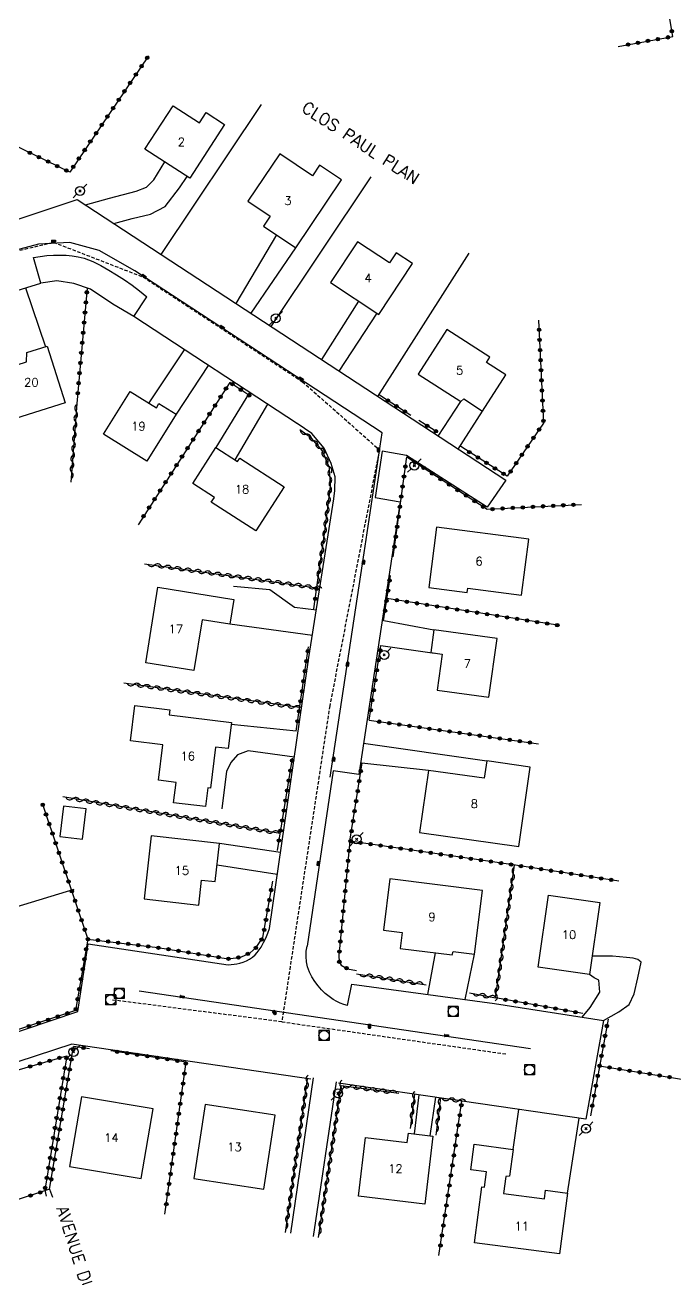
# Model space of a CAD drawing. Header units: millimetres. Extents: x 164000 to 165000, y 151998 to 153000.
# Drawn here: x 164557.9 to 164654.1, y 152407.7 to 152593.3 of the extents above; entities that cross this region are included whole.
import ezdxf
from ezdxf.enums import TextEntityAlignment as Align

# ---------------------------------------------------------------- set-up
doc = ezdxf.new("R2010")
doc.units = ezdxf.units.MM
doc.linetypes.add('DASHED', pattern=[0.75, 0.5, -0.25])
doc.layers.get('0').update_dxf_attribs({"linetype": 'CONTINUOUS'})
for name, color, linetype in [('W0001', 6, 'DASHED'), ('W0004', 5, 'CONTINUOUS'), ('W0008', 7, 'CONTINUOUS'), ('W0017', 7, 'CONTINUOUS'), ('W0101', 7, 'CONTINUOUS'), ('W0104', 1, 'CONTINUOUS'), ('W0310', 3, 'CONTINUOUS'), ('W0323', 7, 'CONTINUOUS'), ('W0330', 7, 'CONTINUOUS'), ('W0401', 7, 'CONTINUOUS'), ('W0420', 7, 'CONTINUOUS'), ('W0473', 7, 'CONTINUOUS'), ('W0989', 7, 'CONTINUOUS'), ('W0991', 7, 'CONTINUOUS')]:
    doc.layers.add(name, color=color, linetype=linetype)
doc.styles.get("Standard").update_dxf_attribs({"font": 'romans.shx', "width": 0.85})

# ---------------------------------------------------------------- blocks, each defined once
blk = doc.blocks.new('T420')
for p, q in [((0.75, 0.75), (-0.75, 0.75)), ((-0.75, 0.75), (-0.75, -0.75)), ((0.75, 0.75), (0.75, -0.75)), ((0.75, -0.75), (-0.75, -0.75))]:
    blk.add_line(p, q)
blk.add_ellipse((0, 0), major_axis=(-0.53, 0.53), ratio=1, start_param=3.926991, end_param=10.210176)
blk = doc.blocks.new('T473')
for p, q in [((-0.166667, 0.166667), (0.166667, -0.166667)), ((-0.166667, -0.166667), (0.166667, 0.166667)), ((0.500001, 0.500001), (1.000002, 1.000002)), ((-1.000002, -1.000002), (-0.500001, -0.500001))]:
    blk.add_line(p, q)
blk.add_ellipse((0, 0), major_axis=(0.471405, 0.471405), ratio=1, start_param=5.4977871438, end_param=11.780972451)
blk = doc.blocks.new('T401')
for p, q in [((-0.3, 0.3), (0, 0.3)), ((-0.3, -0.25), (-0.3, 0.3)), ((-0.3, 0.15), (0, 0.15)), ((-0.3, 0), (0, 0)), ((0, 0.3), (0, -0.25)), ((-0.3, -0.15), (0, -0.15)), ((-0.3, -0.25), (-0.3, -0.3)), ((-0.3, -0.3), (0, -0.3)), ((0, -0.3), (0, -0.25))]:
    blk.add_line(p, q)
blk = doc.blocks.new('t323o')
at = {"color": 0, "linetype": 'Continuous'}
for radius in [0.25, 0.15]:
    blk.add_circle((0, 0), radius, dxfattribs=at)
blk = doc.blocks.new('t310o')
at = {"color": 0, "linetype": 'Continuous'}
for centre, start, end in [((-0.5, 0.38), 216.8699, 323.1304), ((0.5, -0.37), 36.8699, 143.1303)]:
    blk.add_arc(centre, 0.625, start, end, dxfattribs=at)

msp = doc.modelspace()

# ---------------------------------------------------------------- linework, layer by layer
at = {"layer": 'W0001'}
for points in [[(164514.52, 152549.54), (164554.21, 152559.32), (164562.09, 152561.18), (164575.38, 152556.04), (164598.94, 152540.54), (164610.33, 152530.47), (164602.98, 152492.55), (164595.89, 152445.78)], [(164595.89, 152445.78), (164570.57, 152449.04)], [(164595.89, 152445.78), (164629.19, 152441)]]:
    msp.add_lwpolyline(points, dxfattribs=at)
at = {"layer": 'W0004'}
for points in [[(164574.13, 152556.93), (164568.87, 152559.96), (164564.53, 152561.15), (164559.87, 152560.9), (164554.92, 152559.57)], [(164603.03, 152481.98), (164608.06, 152515.22), (164610.76, 152532.99), (164574.13, 152556.93)], [(164632.67, 152441.77), (164574.77, 152450.33)]]:
    msp.add_lwpolyline(points, dxfattribs=at)
at = {"layer": 'W0008'}
for points in [[(164538.98, 152558.64), (164565.62, 152567.53), (164629.03, 152525.95)], [(164559.16, 152558.91), (164560.13, 152559.09), (164561.11, 152559.22), (164562.09, 152559.28), (164563.08, 152559.29), (164563.97, 152559.26), (164564.87, 152559.18), (164565.76, 152559.04), (164566.63, 152558.81), (164567.9, 152558.34), (164569.11, 152557.74), (164570.27, 152557.07), (164571.41, 152556.37), (164572.59, 152555.62), (164573.73, 152554.82), (164574.84, 152553.98), (164575.91, 152553.09)], [(164532.62, 152546.6), (164560.23, 152555.13), (164559.16, 152558.91)], [(164598.2, 152534.31), (164573.98, 152550.17), (164575.91, 152553.09)], [(164603.59, 152523.2), (164603.74, 152524.42), (164603.77, 152526.46), (164603.18, 152528.44), (164602.17, 152530.68), (164600.34, 152532.86), (164598.18, 152534.34)], [(164614.32, 152529.63), (164610.76, 152530.24), (164609.69, 152523.41), (164613.38, 152522.75), (164607.3, 152482.38), (164603.49, 152482.94), (164599.63, 152456.99)], [(164629.03, 152525.95), (164626.29, 152521.98), (164614.32, 152529.63)], [(164594.06, 152459.61), (164599.91, 152499.72), (164603.59, 152523.2)], [(164587.96, 152454.22), (164588.39, 152454.24), (164588.82, 152454.29), (164589.24, 152454.37), (164589.66, 152454.48), (164590.16, 152454.63), (164590.65, 152454.82), (164591.13, 152455.05), (164591.57, 152455.34), (164591.94, 152455.67), (164592.26, 152456.04), (164592.55, 152456.43), (164592.81, 152456.84), (164593.2, 152457.5), (164593.53, 152458.18), (164593.82, 152458.89), (164594.06, 152459.61)], [(164549.86, 152441.99), (164565.69, 152447.31), (164567.24, 152457.3), (164587.96, 152454.22)], [(164605.6, 152448.2), (164605.05, 152448.35), (164604.52, 152448.54), (164604.01, 152448.78), (164603.51, 152449.06), (164602.89, 152449.5), (164602.3, 152449.98), (164601.75, 152450.52), (164601.25, 152451.1), (164600.77, 152451.74), (164600.34, 152452.42), (164599.97, 152453.15), (164599.7, 152453.92), (164599.54, 152454.68), (164599.48, 152455.45), (164599.51, 152456.22), (164599.63, 152456.99)], [(164605.6, 152448.2), (164606.26, 152451.37), (164627.36, 152448.5), (164643.52, 152445.96), (164640.9, 152431.35), (164604.3, 152436.71)], [(164564.83, 152442.45), (164551.37, 152438.09)], [(164600.18, 152437.27), (164564.83, 152442.45)]]:
    msp.add_lwpolyline(points, dxfattribs=at)
at = {"layer": 'W0017'}
for points in [[(164566.82, 152566.74), (164570.4, 152567.73), (164574.31, 152568.75), (164575.84, 152569.33), (164576.93, 152570.43), (164578.57, 152573.07)], [(164571.04, 152563.97), (164573.75, 152564.68), (164576.45, 152565.32), (164578.63, 152566.46), (164580.74, 152569.26), (164581.88, 152570.92)], [(164589.12, 152552.12), (164595.16, 152562.26)], [(164591.33, 152550.67), (164597.96, 152560.38)], [(164557.97, 152554.43), (164560.9, 152545.71)], [(164601.79, 152543.81), (164607.29, 152552.47)], [(164604.4, 152542.1), (164609.99, 152550.68)], [(164581.45, 152545.28), (164576.19, 152537.4)], [(164584.99, 152542.96), (164580.23, 152535.73)], [(164591.09, 152538.96), (164586.13, 152530.8)], [(164593.75, 152537.23), (164588.96, 152528.98)], [(164619.04, 152532.5), (164622.4, 152537.61)], [(164622, 152530.56), (164625.61, 152536.19)], [(164601, 152506.71), (164597.77, 152507.11), (164594.14, 152509.71), (164588.72, 152510.21)], [(164600.42, 152502.99), (164588.19, 152504.63)], [(164610.97, 152505.19), (164618.38, 152503.8)], [(164610.53, 152501.5), (164618.47, 152500.36)], [(164598, 152488.79), (164588.39, 152489.79)], [(164608, 152487.05), (164626.22, 152484.41)], [(164590.93, 152485.89), (164589.31, 152485.31), (164588.32, 152484.19), (164587.68, 152482.82), (164587.5, 152481.32), (164586.99, 152477.33)], [(164597.76, 152484.98), (164590.93, 152485.89)], [(164617.6, 152483), (164607.75, 152484.07)], [(164595.7, 152470.86), (164586.66, 152472.19)], [(164595.22, 152467.59), (164586.3, 152468.97)], [(164617.5, 152449.84), (164618.61, 152455.99)], [(164623.04, 152449.09), (164624.41, 152455.81)], [(164649.06, 152454.6), (164648.6, 152454.98), (164647.87, 152455.21), (164646.9, 152455.29), (164644.84, 152455.52), (164642.35, 152455.52), (164641.81, 152455.5)], [(164643.52, 152445.96), (164645.76, 152447.26), (164647.31, 152448.32), (164648.02, 152449.9), (164648.58, 152452.29), (164649.06, 152454.63)], [(164640.36, 152446.46), (164641.54, 152447.92), (164642.94, 152450.18), (164642.83, 152451.96), (164642.1, 152452.29), (164641.43, 152452.8)], [(164600.52, 152437.47), (164597.16, 152414.5)], [(164600.58, 152413.98), (164604, 152436.89)], [(164616.15, 152434.97), (164615.48, 152429.2)], [(164618.61, 152434.61), (164617.8, 152428.92)], [(164630.12, 152426.89), (164630.95, 152432.8)], [(164638.16, 152420.42), (164639.91, 152431.49)]]:
    msp.add_lwpolyline(points, dxfattribs=at)
at = {"layer": 'W0101'}
for points in [[(164579.8, 152581.39), (164583.69, 152578.87), (164584.68, 152580.4), (164587.41, 152578.63), (164582.26, 152570.68), (164575.64, 152574.96), (164579.8, 152581.39)], [(164604.73, 152570.43), (164601.49, 152572.61), (164600.43, 152571.04), (164595.61, 152574.28), (164590.88, 152567.27), (164594.18, 152565.05), (164593.19, 152563.59), (164597.96, 152560.38), (164604.73, 152570.43)], [(164615.22, 152558.04), (164612.81, 152559.64), (164611.82, 152558.14), (164607.08, 152561.27), (164603.1, 152555.23), (164610.25, 152550.51), (164615.22, 152558.04)], [(164622.84, 152537.98), (164625.61, 152536.19), (164629.05, 152541.55), (164626.2, 152543.39), (164626.69, 152544.15), (164620.31, 152548.26), (164616.08, 152541.68), (164622.4, 152537.61), (164622.84, 152537.98)], [(164558.14, 152544.85), (164561.18, 152545.8), (164563.81, 152537.4), (164556.49, 152535.1), (164554.24, 152542.27), (164558.12, 152543.49), (164558.14, 152544.85)], [(164577.7, 152537.29), (164580.23, 152535.73), (164575.93, 152528.79), (164569.5, 152532.77), (164573.43, 152539.11), (164577.33, 152536.69), (164577.7, 152537.29)], [(164592.06, 152518.45), (164585.45, 152522.69), (164585.91, 152523.4), (164582.71, 152525.45), (164586.13, 152530.8), (164589.35, 152528.73), (164589.67, 152529.22), (164596.26, 152524.99), (164592.06, 152518.45)], [(164632.45, 152517.22), (164618.8, 152518.99), (164617.64, 152510.09), (164623.34, 152509.35), (164623.42, 152509.99), (164631.38, 152508.96), (164632.45, 152517.22)], [(164575.74, 152498.92), (164577.55, 152510.1), (164588.79, 152508.28), (164588.19, 152504.63), (164584.09, 152505.29), (164582.87, 152497.77), (164575.74, 152498.92)], [(164626.55, 152493.82), (164627.74, 152502.52), (164618.38, 152503.8), (164617.92, 152500.43), (164619.63, 152500.2), (164618.9, 152494.87), (164626.55, 152493.82)], [(164579.87, 152478.21), (164580.24, 152481.23), (164577.62, 152481.55), (164578.26, 152486.78), (164573.49, 152487.36), (164574.13, 152492.6), (164579.33, 152491.96), (164579.24, 152491.23), (164588.43, 152490.11), (164587.95, 152486.22), (164586.07, 152486.45), (164585.32, 152480.37), (164584.93, 152480.42), (164584.59, 152477.63), (164579.87, 152478.21)], [(164632.62, 152483.5), (164626.22, 152484.41), (164625.85, 152481.83), (164617.6, 152483), (164616.29, 152473.8), (164630.95, 152471.72), (164632.62, 152483.5)], [(164576.56, 152473.32), (164575.51, 152463.96), (164583.6, 152463.05), (164584.02, 152466.75), (164586.03, 152466.53), (164586.66, 152472.19), (164576.56, 152473.32)], [(164625.58, 152465.23), (164611.87, 152466.94), (164610.92, 152459.33), (164613.71, 152458.98), (164613.42, 152456.64), (164621.09, 152455.68), (164621.26, 152456.2), (164624.41, 152455.81), (164625.58, 152465.23)], [(164633.81, 152453.89), (164635.34, 152464.54), (164642.95, 152463.45), (164641.43, 152452.8), (164633.81, 152453.89)], [(164576.83, 152432.9), (164566.23, 152434.68), (164564.49, 152424.35), (164575.09, 152422.57), (164576.83, 152432.9)], [(164594.9, 152431.96), (164584.55, 152433.53), (164582.88, 152422.56), (164593.23, 152420.98), (164594.9, 152431.96)], [(164614.62, 152429.3), (164618.25, 152428.87), (164617.06, 152418.79), (164607.24, 152419.95), (164608.26, 152428.64), (164614.46, 152427.9), (164614.62, 152429.3)], [(164636.98, 152411.41), (164624.42, 152413.05), (164625.5, 152421.34), (164625.87, 152421.29), (164626.16, 152423.56), (164623.85, 152423.86), (164624.34, 152427.64), (164630.12, 152426.89), (164629.6, 152422.94), (164629.02, 152422.86), (164628.7, 152420.38), (164634.75, 152419.59), (164634.92, 152420.84), (164638.16, 152420.42), (164636.98, 152411.41)]]:
    msp.add_lwpolyline(points, close=True, dxfattribs=at)
at = {"layer": 'W0104'}
msp.add_lwpolyline([(164566.41, 152472.8), (164566.94, 152477.3), (164563.59, 152477.7), (164563.05, 152473.2), (164566.41, 152472.8)], close=True, dxfattribs=at)
at = {"layer": 'W0310'}
for points in [[(164565.54, 152537.33), (164564.67, 152525.67)], [(164601.07, 152510.14), (164602.19, 152518.04), (164603.08, 152525.03), (164602.93, 152527.78), (164601.89, 152530.32), (164600.26, 152532.17), (164598.58, 152533.42)], [(164575.58, 152513.58), (164601.06, 152510.03)], [(164598.52, 152492.29), (164572.51, 152495.92)], [(164595.65, 152473.68), (164563.46, 152479.06)], [(164623.67, 152450.08), (164627.53, 152449.32), (164630.34, 152468.98)], [(164606.92, 152452.87), (164617.27, 152451.27)], [(164596.41, 152414.61), (164599.7, 152437.27)], [(164601.34, 152413.87), (164604.68, 152436.35), (164613.2, 152435.23)], [(164615.51, 152435.06), (164614.88, 152429.97)], [(164619.35, 152434.5), (164618.69, 152429.01)], [(164622.55, 152434.07), (164619.12, 152434.47)]]:
    msp.add_lwpolyline(points, dxfattribs=at)
at = {"layer": 'W0323'}
for points in [[(164645.65, 152590.18), (164653.74, 152591.65), (164647.77, 152627.03)], [(164576.16, 152588.78), (164564.5, 152571.57), (164531.25, 152587.69), (164536.82, 152599.55)], [(164567.09, 152554.4), (164565.54, 152537.33)], [(164633.9, 152549.64), (164634.62, 152534.41), (164629.26, 152526.56), (164622.37, 152530.93)], [(164591.16, 152538.45), (164588.21, 152540.44), (164574.62, 152519.37)], [(164615, 152535.53), (164610.33, 152538.55)], [(164618.97, 152533.04), (164616.15, 152534.79)], [(164612.36, 152514.61), (164614.37, 152529.4)], [(164614.37, 152529.4), (164626.29, 152521.65), (164640.22, 152522.38)], [(164610.96, 152505.16), (164611.95, 152511.87)], [(164600.64, 152506.91), (164601.07, 152510.14)], [(164637.02, 152504.44), (164611.44, 152508.43)], [(164598, 152488.79), (164599.85, 152501.27)], [(164608.83, 152490.41), (164610.53, 152501.5)], [(164608.83, 152490.41), (164633.9, 152486.93)], [(164595.23, 152471.12), (164597.47, 152484.8)], [(164605.98, 152472.52), (164607.76, 152484.11)], [(164560.44, 152478.13), (164560.59, 152477.68), (164567.19, 152458.03), (164565.36, 152447.43), (164528.56, 152435.21)], [(164645.76, 152466.61), (164630.48, 152468.96), (164605.98, 152472.52), (164604.35, 152455.59), (164604.4, 152454.68), (164604.66, 152454.17), (164605.62, 152453.64), (164606.92, 152453.36)], [(164567.19, 152458.03), (164577.56, 152456.76), (164587.96, 152455.11), (164589.84, 152455.34), (164591.19, 152455.98), (164592.1, 152456.76), (164593.09, 152458.24), (164594.54, 152466.62)], [(164640.45, 152447), (164627.53, 152449.32)], [(164644.18, 152446.19), (164641.56, 152431.88)], [(164531, 152427.99), (164529.92, 152430.9), (164564.09, 152440.75), (164560.8, 152420.85), (164561.03, 152419.97)], [(164561.53, 152420.98), (164565.06, 152442.12)], [(164567.42, 152441.79), (164565.06, 152442.12)], [(164578.6, 152417.31), (164581.71, 152439.81), (164570.6, 152441.49)], [(164642.91, 152439.25), (164659.65, 152436.56)], [(164619.15, 152411.17), (164622.55, 152434.04)], [(164561.53, 152420.98), (164535.92, 152412.57)], [(164561.53, 152420.98), (164561.96, 152419.83)]]:
    msp.add_lwpolyline(points, dxfattribs=at)
at = {"layer": 'W0330'}
for points in [[(164578.04, 152559.39), (164592.87, 152581.59)], [(164594.3, 152548.72), (164609.1, 152570.87)], [(164610.11, 152538.36), (164623.63, 152559.56)], [(164573.98, 152550.17), (164570.9, 152552), (164567.58, 152554.24), (164565.11, 152555.08), (164562.59, 152555.48), (164560.23, 152555.13)], [(164549.09, 152460.53), (164565.16, 152465.43)]]:
    msp.add_lwpolyline(points, dxfattribs=at)

# ---------------------------------------------------------------- block references
at = {"layer": 'W0310'}
for p, rotation in [((164565.45, 152536.14), 265.7205628431378), ((164565.34, 152534.65), 265.7205628431378), ((164565.23, 152533.15), 265.7205628431378), ((164599.45, 152532.77), 143.4089023909107), ((164565.12, 152531.65), 265.7205628431378), ((164600.59, 152531.8), 131.2414708633199), ((164601.58, 152530.68), 131.2414708633199), ((164564.89, 152528.66), 265.7205628431378), ((164565, 152530.16), 265.7205628431378), ((164602.28, 152529.37), 112.2936127577461), ((164564.78, 152527.17), 265.7205628431378), ((164602.85, 152527.98), 112.2936127577461), ((164603, 152526.5), 93.17982780675875), ((164603.08, 152525), 82.74681066725368), ((164602.89, 152523.52), 82.74681066725368), ((164602.7, 152522.03), 82.74681066725368), ((164602.51, 152520.54), 82.74681066725368), ((164602.13, 152517.56), 81.94728384504153), ((164602.32, 152519.05), 82.74681066725368), ((164601.92, 152516.08), 81.94728384504153), ((164601.7, 152514.59), 81.94728384504153), ((164577.07, 152513.37), 352.0630282654134), ((164578.55, 152513.16), 352.0630282654134), ((164580.04, 152512.96), 352.0630282654134), ((164581.53, 152512.75), 352.0630282654134), ((164583.01, 152512.54), 352.0630282654134), ((164601.49, 152513.11), 81.94728384504153), ((164584.5, 152512.33), 352.0630282654134), ((164585.98, 152512.13), 352.0630282654134), ((164587.47, 152511.92), 352.0630282654134), ((164588.95, 152511.71), 352.0630282654134), ((164590.44, 152511.51), 352.0630282654134), ((164591.92, 152511.3), 352.0630282654134), ((164593.41, 152511.09), 352.0630282654134), ((164594.9, 152510.88), 352.0630282654134), ((164596.38, 152510.68), 352.0630282654134), ((164601.28, 152511.62), 81.94728384504153), ((164597.87, 152510.47), 352.0630282654134), ((164599.35, 152510.26), 352.0630282654134), ((164600.84, 152510.06), 352.0630282654134), ((164574, 152495.71), 172.0495731556453), ((164575.48, 152495.51), 172.0495731556453), ((164576.97, 152495.3), 172.0495731556453), ((164578.45, 152495.09), 172.0495731556453), ((164579.94, 152494.88), 172.0495731556453), ((164581.43, 152494.68), 172.0495731556453), ((164582.91, 152494.47), 172.0495731556453), ((164584.4, 152494.26), 172.0495731556453), ((164585.88, 152494.06), 172.0495731556453), ((164587.37, 152493.85), 172.0495731556453), ((164588.85, 152493.64), 172.0495731556453), ((164590.34, 152493.43), 172.0495731556453), ((164591.82, 152493.23), 172.0495731556453), ((164593.31, 152493.02), 172.0495731556453), ((164594.8, 152492.81), 172.0495731556453), ((164596.28, 152492.6), 172.0495731556453), ((164597.77, 152492.4), 172.0495731556453), ((164564.94, 152478.82), 170.5073539969564), ((164566.42, 152478.57), 170.5073539969564), ((164567.9, 152478.32), 170.5073539969564), ((164569.38, 152478.07), 170.5073539969564), ((164570.85, 152477.83), 170.5073539969564), ((164572.33, 152477.58), 170.5073539969564), ((164573.81, 152477.33), 170.5073539969564), ((164575.29, 152477.08), 170.5073539969564), ((164576.77, 152476.84), 170.5073539969564), ((164578.25, 152476.59), 170.5073539969564), ((164579.73, 152476.34), 170.5073539969564), ((164581.21, 152476.09), 170.5073539969564), ((164582.69, 152475.85), 170.5073539969564), ((164584.17, 152475.6), 170.5073539969564), ((164585.65, 152475.35), 170.5073539969564), ((164587.13, 152475.11), 170.5073539969564), ((164588.61, 152474.86), 170.5073539969564), ((164590.09, 152474.61), 170.5073539969564), ((164591.57, 152474.36), 170.5073539969564), ((164593.05, 152474.12), 170.5073539969564), ((164594.53, 152473.87), 170.5073539969564), ((164630.16, 152467.69), 81.86924263269186), ((164629.95, 152466.21), 81.86924263269186), ((164629.73, 152464.72), 81.86924263269186), ((164629.31, 152461.75), 81.86924263269186), ((164629.52, 152463.24), 81.86924263269186), ((164629.1, 152460.27), 81.86924263269186), ((164628.89, 152458.78), 81.86924263269186), ((164628.67, 152457.3), 81.86924263269186), ((164628.25, 152454.33), 81.86924263269186), ((164628.46, 152455.81), 81.86924263269186), ((164628.04, 152452.84), 81.86924263269186), ((164608.4, 152452.64), 351.2009547744881), ((164609.89, 152452.42), 351.2009547744881), ((164611.37, 152452.19), 351.2009547744881), ((164612.85, 152451.96), 351.2009547744881), ((164614.33, 152451.73), 351.2009547744881), ((164615.81, 152451.5), 351.2009547744881), ((164627.83, 152451.36), 81.86924263269186), ((164625.14, 152449.79), 348.8351235782396), ((164626.61, 152449.5), 348.8351235782396), ((164627.61, 152449.87), 81.86924263269186), ((164599.65, 152436.88), 81.72954151485635), ((164604.65, 152436.12), 81.54017815143999), ((164599.21, 152433.91), 81.72954151485635), ((164599.43, 152435.4), 81.72954151485635), ((164604.43, 152434.64), 81.54017815143999), ((164605.94, 152436.19), 352.5174175077832), ((164607.43, 152435.99), 352.5174175077832), ((164608.92, 152435.8), 352.5174175077832), ((164610.4, 152435.6), 352.5174175077832), ((164611.89, 152435.41), 352.5174175077832), ((164615.43, 152434.44), 262.8749850380938), ((164599, 152432.43), 81.72954151485635), ((164604.21, 152433.16), 81.54017815143999), ((164615.25, 152432.95), 262.8749850380938), ((164619.23, 152433.48), 263.1363083712794), ((164620.61, 152434.3), 173.2409108249344), ((164622.1, 152434.12), 173.2409108249344), ((164598.78, 152430.94), 81.72954151485635), ((164603.77, 152430.19), 81.54017815143999), ((164603.99, 152431.67), 81.54017815143999), ((164615.06, 152431.46), 262.8749850380938), ((164618.87, 152430.5), 263.1363083712794), ((164619.05, 152431.99), 263.1363083712794), ((164598.57, 152429.46), 81.72954151485635), ((164603.55, 152428.71), 81.54017815143999), ((164598.14, 152426.49), 81.72954151485635), ((164598.35, 152427.97), 81.72954151485635), ((164603.33, 152427.22), 81.54017815143999), ((164597.92, 152425.01), 81.72954151485635), ((164603.1, 152425.74), 81.54017815143999), ((164597.7, 152423.52), 81.72954151485635), ((164602.66, 152422.77), 81.54017815143999), ((164602.88, 152424.25), 81.54017815143999), ((164597.49, 152422.04), 81.72954151485635), ((164602.44, 152421.29), 81.54017815143999), ((164597.06, 152419.07), 81.72954151485635), ((164597.27, 152420.55), 81.72954151485635), ((164602.22, 152419.8), 81.54017815143999), ((164596.84, 152417.58), 81.72954151485635), ((164602, 152418.32), 81.54017815143999), ((164596.62, 152416.1), 81.72954151485635), ((164601.56, 152415.35), 81.54017815143999), ((164601.78, 152416.84), 81.54017815143999)]:
    msp.add_blockref('t310o', p, dxfattribs=dict(at, rotation=rotation))
at = {"layer": 'W0323'}
for p, rotation in [((164653.61, 152592.42), 99.58242491776198), ((164648.6, 152590.72), 10.29714908666818), ((164650.08, 152590.99), 10.29714908666818), ((164651.55, 152591.25), 10.29714908666818), ((164653.03, 152591.52), 10.29714908666818), ((164647.13, 152590.45), 10.29714908666818), ((164575.13, 152587.25), 235.8783825294329), ((164575.97, 152588.5), 235.8783825294329), ((164574.29, 152586.01), 235.8783825294329), ((164572.6, 152583.53), 235.8783825294329), ((164573.44, 152584.77), 235.8783825294329), ((164571.76, 152582.29), 235.8783825294329), ((164570.08, 152579.8), 235.8783825294329), ((164570.92, 152581.05), 235.8783825294329), ((164569.24, 152578.56), 235.8783825294329), ((164567.55, 152576.08), 235.8783825294329), ((164568.4, 152577.32), 235.8783825294329), ((164558.6, 152574.43), 154.1400921253683), ((164559.95, 152573.78), 154.1400921253683), ((164566.71, 152574.84), 235.8783825294329), ((164561.3, 152573.12), 154.1400921253683), ((164562.65, 152572.47), 154.1400921253683), ((164565.03, 152572.35), 235.8783825294329), ((164565.87, 152573.6), 235.8783825294329), ((164564, 152571.81), 154.1400921253683), ((164567.03, 152553.77), 264.8282370137147), ((164566.89, 152552.27), 264.8282370137147), ((164566.76, 152550.78), 264.8282370137147), ((164566.62, 152549.29), 264.8282370137147), ((164633.96, 152548.23), 272.7345672989663), ((164566.35, 152546.3), 264.8282370137147), ((164566.49, 152547.79), 264.8282370137147), ((164634.04, 152546.73), 272.7345672989663), ((164566.22, 152544.8), 264.8282370137147), ((164634.11, 152545.23), 272.7345672989663), ((164566.08, 152543.31), 264.8282370137147), ((164634.18, 152543.73), 272.7345672989663), ((164565.95, 152541.82), 264.8282370137147), ((164634.25, 152542.23), 272.7345672989663), ((164634.32, 152540.74), 272.7345672989663), ((164565.68, 152538.83), 264.8282370137147), ((164565.81, 152540.32), 264.8282370137147), ((164587.63, 152539.54), 237.1499863140695), ((164588.57, 152540.19), 146.0825680785376), ((164589.82, 152539.36), 146.0825680785376), ((164591.06, 152538.52), 146.0825680785376), ((164634.39, 152539.24), 272.7345672989663), ((164586.01, 152537.02), 237.1499863140695), ((164586.82, 152538.28), 237.1499863140695), ((164611.59, 152537.74), 147.1076693182887), ((164612.85, 152536.93), 147.1076693182887), ((164634.47, 152537.74), 272.7345672989663), ((164585.19, 152535.76), 237.1499863140695), ((164614.1, 152536.11), 147.1076693182887), ((164634.54, 152536.24), 272.7345672989663), ((164583.57, 152533.24), 237.1499863140695), ((164584.38, 152534.5), 237.1499863140695), ((164617.42, 152534), 148.1340139922878), ((164618.69, 152533.21), 148.1340139922878), ((164633.97, 152533.45), 235.6728665690024), ((164634.61, 152534.74), 272.7345672989663), ((164582.75, 152531.98), 237.1499863140695), ((164633.12, 152532.21), 235.6728665690024), ((164581.12, 152529.46), 237.1499863140695), ((164581.94, 152530.72), 237.1499863140695), ((164623.64, 152530.13), 147.5972612845634), ((164624.91, 152529.32), 147.5972612845634), ((164631.43, 152529.73), 235.6728665690024), ((164632.27, 152530.97), 235.6728665690024), ((164580.31, 152528.2), 237.1499863140695), ((164614.18, 152527.99), 82.26998175911557), ((164615.62, 152528.59), 326.9632527619071), ((164616.88, 152527.77), 326.9632527619071), ((164626.17, 152528.52), 147.5972612845634), ((164627.44, 152527.71), 147.5972612845634), ((164630.58, 152528.49), 235.6728665690024), ((164578.68, 152525.68), 237.1499863140695), ((164579.5, 152526.94), 237.1499863140695), ((164613.97, 152526.5), 82.26998175911557), ((164618.14, 152526.95), 326.9632527619071), ((164619.4, 152526.13), 326.9632527619071), ((164628.71, 152526.91), 147.5972612845634), ((164629.74, 152527.25), 235.6728665690024), ((164577.87, 152524.42), 237.1499863140695), ((164613.77, 152525.02), 82.26998175911557), ((164620.65, 152525.32), 326.9632527619071), ((164621.91, 152524.5), 326.9632527619071), ((164623.17, 152523.68), 326.9632527619071), ((164576.24, 152521.9), 237.1499863140695), ((164577.06, 152523.16), 237.1499863140695), ((164613.37, 152522.04), 82.26998175911557), ((164613.57, 152523.53), 82.26998175911557), ((164624.43, 152522.86), 326.9632527619071), ((164625.68, 152522.04), 326.9632527619071), ((164630.06, 152521.85), 3.000814384148661), ((164631.56, 152521.93), 3.000814384148661), ((164633.06, 152522.01), 3.000814384148661), ((164634.56, 152522.09), 3.000814384148661), ((164636.06, 152522.16), 3.000814384148661), ((164637.55, 152522.24), 3.000814384148661), ((164639.05, 152522.32), 3.000814384148661), ((164575.43, 152520.64), 237.1499863140695), ((164613.17, 152520.56), 82.26998175911557), ((164627.07, 152521.69), 3.000814384148661), ((164628.57, 152521.77), 3.000814384148661), ((164612.96, 152519.07), 82.26998175911557), ((164612.76, 152517.58), 82.26998175911557), ((164612.56, 152516.1), 82.26998175911557), ((164611.84, 152511.09), 81.59662966972084), ((164601.04, 152509.88), 82.37581545977379), ((164611.62, 152509.61), 81.59662966972084), ((164600.84, 152508.4), 82.37581545977379), ((164611.4, 152508.12), 81.59662966972084), ((164612.93, 152508.19), 171.1449519029917), ((164614.41, 152507.96), 171.1449519029917), ((164615.89, 152507.73), 171.1449519029917), ((164617.37, 152507.5), 171.1449519029917), ((164618.86, 152507.27), 171.1449519029917), ((164620.34, 152507.04), 171.1449519029917), ((164611.18, 152506.64), 81.59662966972084), ((164621.82, 152506.81), 171.1449519029917), ((164623.3, 152506.58), 171.1449519029917), ((164624.78, 152506.35), 171.1449519029917), ((164626.27, 152506.12), 171.1449519029917), ((164627.75, 152505.89), 171.1449519029917), ((164629.23, 152505.65), 171.1449519029917), ((164630.71, 152505.42), 171.1449519029917), ((164632.19, 152505.19), 171.1449519029917), ((164633.68, 152504.96), 171.1449519029917), ((164635.16, 152504.73), 171.1449519029917), ((164636.64, 152504.5), 171.1449519029917), ((164599.76, 152500.66), 81.54342882394243), ((164610.42, 152500.79), 81.26371219691414), ((164599.54, 152499.17), 81.54342882394243), ((164609.97, 152497.83), 81.26371219691414), ((164610.19, 152499.31), 81.26371219691414), ((164599.1, 152496.21), 81.54342882394243), ((164599.32, 152497.69), 81.54342882394243), ((164609.74, 152496.35), 81.26371219691414), ((164598.88, 152494.72), 81.54342882394243), ((164609.51, 152494.86), 81.26371219691414), ((164598.66, 152493.24), 81.54342882394243), ((164609.28, 152493.38), 81.26371219691414), ((164598.22, 152490.27), 81.54342882394243), ((164598.44, 152491.76), 81.54342882394243), ((164609.05, 152491.9), 81.26371219691414), ((164610.31, 152490.21), 352.0813721238447), ((164611.8, 152490), 352.0813721238447), ((164613.28, 152489.79), 352.0813721238447), ((164614.77, 152489.59), 352.0813721238447), ((164616.26, 152489.38), 352.0813721238447), ((164617.74, 152489.17), 352.0813721238447), ((164619.23, 152488.97), 352.0813721238447), ((164620.71, 152488.76), 352.0813721238447), ((164622.2, 152488.56), 352.0813721238447), ((164623.68, 152488.35), 352.0813721238447), ((164625.17, 152488.14), 352.0813721238447), ((164626.66, 152487.94), 352.0813721238447), ((164628.14, 152487.73), 352.0813721238447), ((164629.63, 152487.52), 352.0813721238447), ((164631.11, 152487.32), 352.0813721238447), ((164632.6, 152487.11), 352.0813721238447), ((164597.17, 152482.97), 80.71046548990336), ((164597.41, 152484.45), 80.71046548990336), ((164607.57, 152482.9), 81.27272353305399), ((164596.92, 152481.49), 80.71046548990336), ((164607.35, 152481.42), 81.27272353305399), ((164596.68, 152480.01), 80.71046548990336), ((164607.12, 152479.93), 81.27272353305399), ((164560.51, 152477.9), 288.5446189019962), ((164596.44, 152478.53), 80.71046548990336), ((164606.89, 152478.45), 81.27272353305399), ((164560.99, 152476.48), 288.5904615696888), ((164595.96, 152475.56), 80.71046548990336), ((164596.2, 152477.04), 80.71046548990336), ((164606.44, 152475.49), 81.27272353305399), ((164606.66, 152476.97), 81.27272353305399), ((164561.47, 152475.06), 288.5904615696888), ((164561.95, 152473.64), 288.5904615696888), ((164595.71, 152474.08), 80.71046548990336), ((164606.21, 152474), 81.27272353305399), ((164562.42, 152472.22), 288.5904615696888), ((164595.47, 152472.6), 80.71046548990336), ((164606.06, 152472.51), 171.7368058452262), ((164607.54, 152472.29), 171.7368058452262), ((164609.03, 152472.08), 171.7368058452262), ((164610.51, 152471.86), 171.7368058452262), ((164562.9, 152470.79), 288.5904615696888), ((164605.84, 152471.11), 264.5109546481071), ((164612, 152471.65), 171.7368058452262), ((164613.48, 152471.43), 171.7368058452262), ((164614.97, 152471.22), 171.7368058452262), ((164616.45, 152471), 171.7368058452262), ((164617.93, 152470.79), 171.7368058452262), ((164619.42, 152470.57), 171.7368058452262), ((164620.9, 152470.35), 171.7368058452262), ((164622.39, 152470.14), 171.7368058452262), ((164623.87, 152469.92), 171.7368058452262), ((164563.38, 152469.37), 288.5904615696888), ((164605.56, 152468.12), 264.5109546481071), ((164605.7, 152469.61), 264.5109546481071), ((164625.36, 152469.71), 171.7368058452262), ((164626.84, 152469.49), 171.7368058452262), ((164628.33, 152469.28), 171.7368058452262), ((164629.81, 152469.06), 171.7368058452262), ((164631.29, 152468.84), 171.2384078825295), ((164632.78, 152468.61), 171.2384078825295), ((164634.26, 152468.38), 171.2384078825295), ((164635.74, 152468.15), 171.2384078825295), ((164563.86, 152467.95), 288.5904615696888), ((164564.34, 152466.53), 288.5904615696888), ((164605.41, 152466.63), 264.5109546481071), ((164637.22, 152467.92), 171.2384078825295), ((164638.71, 152467.7), 171.2384078825295), ((164640.19, 152467.47), 171.2384078825295), ((164641.67, 152467.24), 171.2384078825295), ((164643.15, 152467.01), 171.2384078825295), ((164644.64, 152466.78), 171.2384078825295), ((164564.81, 152465.11), 288.5904615696888), ((164594.31, 152465.29), 80.20014596429674), ((164605.27, 152465.14), 264.5109546481071), ((164565.29, 152463.69), 288.5904615696888), ((164594.06, 152463.81), 80.20014596429674), ((164605.13, 152463.64), 264.5109546481071), ((164565.77, 152462.26), 288.5904615696888), ((164566.25, 152460.84), 288.5904615696888), ((164593.55, 152460.86), 80.20014596429674), ((164593.8, 152462.33), 80.20014596429674), ((164604.84, 152460.66), 264.5109546481071), ((164604.98, 152462.15), 264.5109546481071), ((164566.73, 152459.42), 288.5904615696888), ((164593.29, 152459.38), 80.20014596429674), ((164604.7, 152459.16), 264.5109546481071), ((164567.19, 152458), 260.203789818401), ((164568.68, 152457.85), 353.013297651642), ((164570.17, 152457.67), 353.013297651642), ((164571.66, 152457.49), 353.013297651642), ((164573.15, 152457.3), 353.013297651642), ((164574.64, 152457.12), 353.013297651642), ((164576.13, 152456.94), 353.013297651642), ((164592.9, 152457.95), 56.08256808283529), ((164604.55, 152457.67), 264.5109546481071), ((164566.68, 152455.04), 260.203789818401), ((164566.93, 152456.52), 260.203789818401), ((164577.62, 152456.75), 350.969833012633), ((164579.1, 152456.52), 350.969833012633), ((164580.58, 152456.28), 350.969833012633), ((164582.06, 152456.05), 350.969833012633), ((164583.54, 152455.81), 350.969833012633), ((164585.02, 152455.58), 350.969833012633), ((164586.5, 152455.34), 350.969833012633), ((164587.99, 152455.11), 6.934329023241235), ((164589.47, 152455.3), 6.934329023241235), ((164590.86, 152455.82), 25.25319030933154), ((164592.05, 152456.72), 40.73211268836189), ((164604.41, 152456.18), 264.5109546481071), ((164566.42, 152453.56), 260.203789818401), ((164604.4, 152454.68), 273.1797850396061), ((164605.47, 152453.72), 331.0736052588918), ((164566.17, 152452.09), 260.203789818401), ((164565.91, 152450.61), 260.203789818401), ((164565.4, 152447.65), 260.203789818401), ((164565.66, 152449.13), 260.203789818401), ((164629.01, 152449.05), 169.8440989519665), ((164630.49, 152448.79), 169.8440989519665), ((164631.96, 152448.52), 169.8440989519665), ((164633.44, 152448.26), 169.8440989519665), ((164634.92, 152447.99), 169.8440989519665), ((164636.39, 152447.73), 169.8440989519665), ((164561.3, 152446.09), 198.3755755573285), ((164562.72, 152446.56), 198.3755755573285), ((164564.15, 152447.03), 198.3755755573285), ((164637.87, 152447.46), 169.8440989519665), ((164639.35, 152447.2), 169.8440989519665), ((164558.45, 152445.14), 198.3755755573285), ((164559.88, 152445.61), 198.3755755573285), ((164643.99, 152445.16), 259.6324775366613), ((164643.45, 152442.21), 259.6324775366613), ((164643.72, 152443.68), 259.6324775366613), ((164562.97, 152440.43), 16.07074308147694), ((164564.03, 152440.41), 260.6132343086294), ((164564.74, 152440.21), 80.51534403738117), ((164564.99, 152441.69), 80.51534403738117), ((164566.54, 152441.92), 172.0424757950304), ((164571.54, 152441.35), 171.4115405875475), ((164573.02, 152441.12), 171.4115405875475), ((164574.5, 152440.9), 171.4115405875475), ((164575.99, 152440.67), 171.4115405875475), ((164577.47, 152440.45), 171.4115405875475), ((164578.95, 152440.23), 171.4115405875475), ((164643.18, 152440.73), 259.6324775366613), ((164558.65, 152439.18), 16.07074308147694), ((164560.09, 152439.6), 16.07074308147694), ((164561.53, 152440.01), 16.07074308147694), ((164563.79, 152438.93), 260.6132343086294), ((164564.49, 152438.73), 80.51534403738117), ((164580.44, 152440), 171.4115405875475), ((164581.68, 152439.6), 82.13035755686148), ((164642.91, 152439.26), 259.6324775366613), ((164644.39, 152439.02), 350.875113824499), ((164645.87, 152438.78), 350.875113824499), ((164647.36, 152438.54), 350.875113824499), ((164648.84, 152438.3), 350.875113824499), ((164563.54, 152437.45), 260.6132343086294), ((164564.24, 152437.25), 80.51534403738117), ((164581.27, 152436.63), 82.13035755686148), ((164581.47, 152438.11), 82.13035755686148), ((164642.64, 152437.78), 259.6324775366613), ((164650.32, 152438.06), 350.875113824499), ((164651.8, 152437.83), 350.875113824499), ((164653.28, 152437.59), 350.875113824499), ((164563.3, 152435.97), 260.6132343086294), ((164564, 152435.77), 80.51534403738117), ((164581.06, 152435.14), 82.13035755686148), ((164642.1, 152434.83), 259.6324775366613), ((164642.37, 152436.31), 259.6324775366613), ((164562.81, 152433.01), 260.6132343086294), ((164563.05, 152434.49), 260.6132343086294), ((164563.5, 152432.81), 80.51534403738117), ((164563.75, 152434.29), 80.51534403738117), ((164580.86, 152433.65), 82.13035755686148), ((164622.46, 152433.43), 81.53269237176457), ((164641.83, 152433.36), 259.6324775366613), ((164562.56, 152431.54), 260.6132343086294), ((164563.26, 152431.33), 80.51534403738117), ((164580.65, 152432.17), 82.13035755686148), ((164622.24, 152431.95), 81.53269237176457), ((164562.32, 152430.06), 260.6132343086294), ((164563.01, 152429.85), 80.51534403738117), ((164580.24, 152429.2), 82.13035755686148), ((164580.45, 152430.68), 82.13035755686148), ((164622.02, 152430.46), 81.53269237176457), ((164562.07, 152428.58), 260.6132343086294), ((164562.76, 152428.37), 80.51534403738117), ((164580.03, 152427.71), 82.13035755686148), ((164621.58, 152427.49), 81.53269237176457), ((164621.8, 152428.98), 81.53269237176457), ((164561.59, 152425.62), 260.6132343086294), ((164561.83, 152427.1), 260.6132343086294), ((164562.27, 152425.41), 80.51534403738117), ((164562.51, 152426.89), 80.51534403738117), ((164579.83, 152426.23), 82.13035755686148), ((164621.36, 152426.01), 81.53269237176457), ((164561.34, 152424.14), 260.6132343086294), ((164562.02, 152423.94), 80.51534403738117), ((164579.62, 152424.74), 82.13035755686148), ((164621.14, 152424.53), 81.53269237176457), ((164561.1, 152422.66), 260.6132343086294), ((164561.77, 152422.46), 80.51534403738117), ((164579.21, 152421.77), 82.13035755686148), ((164579.42, 152423.25), 82.13035755686148), ((164620.91, 152423.04), 81.53269237176457), ((164558.72, 152420.05), 198.1679328410914), ((164560.14, 152420.52), 198.1679328410914), ((164560.85, 152421.18), 260.6132343086294), ((164579.01, 152420.28), 82.13035755686148), ((164620.47, 152420.08), 81.53269237176457), ((164620.69, 152421.56), 81.53269237176457), ((164578.8, 152418.8), 82.13035755686148), ((164620.25, 152418.59), 81.53269237176457), ((164620.03, 152417.11), 81.53269237176457), ((164619.81, 152415.62), 81.53269237176457), ((164619.37, 152412.66), 81.53269237176457), ((164619.59, 152414.14), 81.53269237176457)]:
    msp.add_blockref('t323o', p, dxfattribs=dict(at, rotation=rotation))
at = {"layer": 'W0401'}
for p, rotation in [((164562.09, 152561.18), 272.0636435305928), ((164575.38, 152556.04), 232.9719915519411), ((164586.97, 152548.47), 236.7466955967487), ((164598.66, 152540.82), 236.7466955967487), ((164607.84, 152513.82), 171.441016640209), ((164605.47, 152498.73), 171.441016640209), ((164603.41, 152484.67), 171.441016640209), ((164601.15, 152469.22), 171.5323499297904), ((164581.1, 152449.32), 261.5551925868531), ((164594.92, 152447.26), 35.88946486272945), ((164620.24, 152443.57), 262.2471522214779)]:
    msp.add_blockref('T401', p, dxfattribs=dict(at, rotation=rotation))
for p in [(164610.33, 152530.47), (164609.03, 152445.15)]:
    msp.add_blockref('T401', p, dxfattribs=at)
at = {"layer": 'W0420'}
for p in [(164570.57, 152449.04), (164571.82, 152449.98), (164621.26, 152447.31), (164602.14, 152443.75), (164632.54, 152438.67)]:
    msp.add_blockref('T420', p, dxfattribs=at)
at = {"layer": 'W0473'}
for p in [(164566.02, 152568.78), (164595, 152549.92), (164615.51, 152528.13), (164611.04, 152500.1), (164606.95, 152472.8), (164565.06, 152441.33), (164604.2, 152435.18), (164640.9, 152429.95)]:
    msp.add_blockref('T473', p, dxfattribs=at)

# ---------------------------------------------------------------- texts
at = {"layer": 'W0989'}
for s, rotation, p in [('CLOS PAUL PLAN  ', 326.7693, (164598.66, 152580.69)), ('AVENUE DU 11ÈME ZOUAVES  ', 287.6508, (164562.5, 152418.17))]:
    msp.add_text(s, height=1.75, rotation=rotation, dxfattribs=at).set_placement(p)
at = {"layer": 'W0991'}
for s, p in [('2', (164581.03, 152576.03)), ('3', (164596.78, 152567.33)), ('4', (164608.67, 152555.89)), ('5', (164622.22, 152542.22)), ('20', (164558.83, 152540.45)), ('19', (164574.68, 152533.95)), ('18', (164590.01, 152524.62)), ('6', (164625.09, 152513.97)), ('17', (164580.21, 152503.94)), ('7', (164623.34, 152498.81)), ('16', (164581.98, 152485.11)), ('8', (164624.37, 152478.06)), ('15', (164581.1, 152468.18)), ('9', (164618.13, 152461.31)), ('10', (164638.38, 152458.67)), ('14', (164570.66, 152428.62)), ('13', (164588.89, 152427.26)), ('12', (164612.7, 152424.05)), ('11', (164631.4, 152415.53))]:
    msp.add_text(s, height=1.25, dxfattribs=at).set_placement(p, align=Align.MIDDLE_CENTER)

doc.saveas('drawing.dxf')
